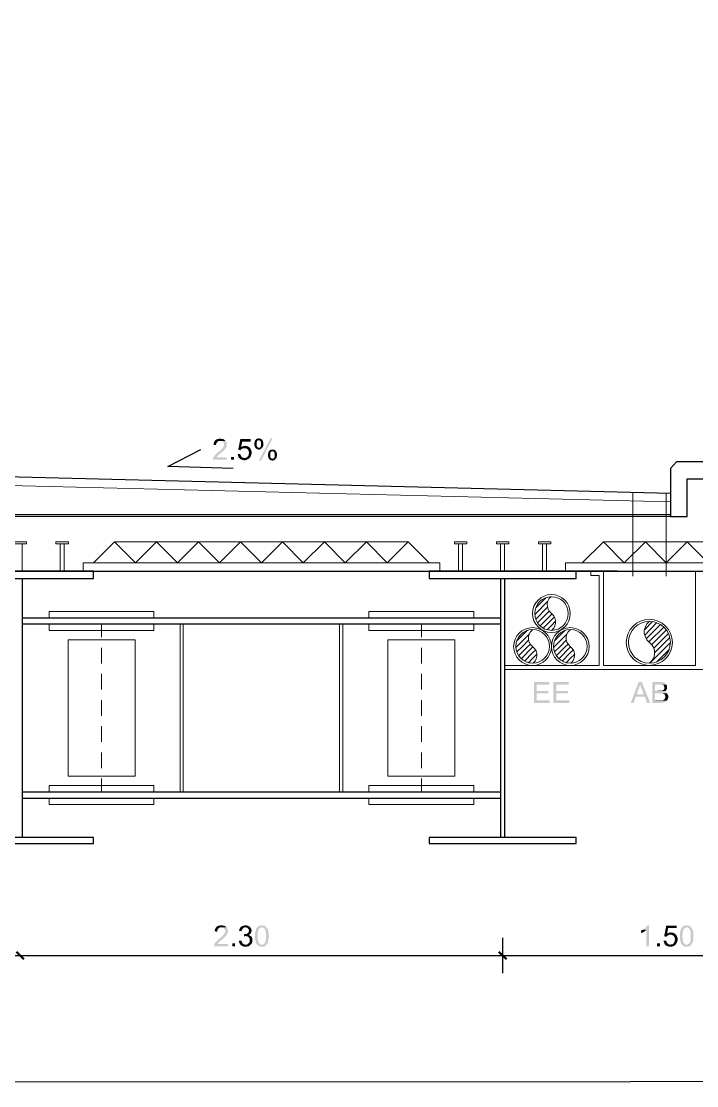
# Model space of a CAD drawing. Header units: millimetres. Extents: x 0.3 to 47.5, y 0.1 to 28.
# Drawn here: x 31.306 to 33.842, y 0.116 to 4.113 of the extents above; entities that cross this region are included whole.
import ezdxf

# ---------------------------------------------------------------- set-up
doc = ezdxf.new("R2010")
doc.units = ezdxf.units.MM
doc.layers.add('PDF _Geometria', color=7, linetype='Continuous')
doc.layers.add('PDF _Riempimenti solidi', color=7, linetype='Continuous')

msp = doc.modelspace()

# ---------------------------------------------------------------- hatches: boundary and pattern name
at = {"layer": 'PDF _Riempimenti solidi', "transparency": 33554559}
for points in [[(32.0725, 2.5374), (32.0533, 2.5374), (32.0567, 2.5374), (32.06, 2.5357), (32.0625, 2.5349), (32.0642, 2.5341), (32.0642, 2.5332), (32.065, 2.5316), (32.0667, 2.5299), (32.0675, 2.5282), (32.0675, 2.5207), (32.0667, 2.5182), (32.0658, 2.5166), (32.065, 2.5141), (32.0633, 2.5124), (32.0625, 2.5116), (32.0617, 2.5099), (32.06, 2.5091), (32.0592, 2.5074), (32.0575, 2.5057), (32.0542, 2.5024), (32.0525, 2.5007), (32.05, 2.4991), (32.0483, 2.4974), (32.0458, 2.4957), (32.0442, 2.4941), (32.0425, 2.4924), (32.0408, 2.4907), (32.0392, 2.4891), (32.0375, 2.4882), (32.0358, 2.4866), (32.0342, 2.4849), (32.0333, 2.4841), (32.0325, 2.4824), (32.0308, 2.4807), (32.03, 2.4791), (32.0283, 2.4774), (32.0275, 2.4749), (32.0267, 2.4732), (32.0258, 2.4707), (32.0258, 2.4666), (32.0775, 2.4666), (32.0775, 2.4757), (32.0392, 2.4757), (32.0408, 2.4774), (32.0417, 2.4791), (32.0433, 2.4807), (32.0442, 2.4816), (32.045, 2.4824), (32.0467, 2.4841), (32.0483, 2.4857), (32.05, 2.4874), (32.0525, 2.4891), (32.0542, 2.4907), (32.055, 2.4916), (32.0575, 2.4932), (32.0592, 2.4949), (32.0608, 2.4966), (32.0625, 2.4982), (32.0642, 2.4999), (32.0658, 2.5016), (32.0675, 2.5024), (32.0683, 2.5041), (32.0692, 2.5049), (32.07, 2.5057), (32.0717, 2.5074), (32.0725, 2.5091), (32.0742, 2.5107), (32.075, 2.5124), (32.0758, 2.5141), (32.0758, 2.5149), (32.0767, 2.5174), (32.0775, 2.5191), (32.0775, 2.5282), (32.0767, 2.5307), (32.075, 2.5341), (32.0742, 2.5357)], [(32.0533, 2.5457), (32.0483, 2.5457), (32.0467, 2.5449), (32.0442, 2.5449), (32.0425, 2.5441), (32.04, 2.5432), (32.0383, 2.5424), (32.0367, 2.5407), (32.035, 2.5399), (32.0342, 2.5382), (32.0325, 2.5374), (32.0308, 2.5341), (32.03, 2.5316), (32.0292, 2.5299), (32.0283, 2.5274), (32.0283, 2.5249), (32.0275, 2.5232), (32.0375, 2.5216), (32.0375, 2.5241), (32.0383, 2.5266), (32.0383, 2.5282), (32.0392, 2.5299), (32.0408, 2.5316), (32.0417, 2.5332), (32.0433, 2.5341), (32.045, 2.5357), (32.0483, 2.5374), (32.0725, 2.5374), (32.0708, 2.5391), (32.07, 2.5407), (32.0683, 2.5416), (32.0658, 2.5432), (32.0642, 2.5441), (32.0625, 2.5441), (32.06, 2.5449), (32.0583, 2.5449), (32.0558, 2.5457)], [(32.1675, 2.5441), (32.1283, 2.5441), (32.1208, 2.5041), (32.1292, 2.5024), (32.1308, 2.5041), (32.1317, 2.5057), (32.1333, 2.5066), (32.1358, 2.5082), (32.1392, 2.5099), (32.1442, 2.5099), (32.1642, 2.5116), (32.1625, 2.5132), (32.1317, 2.5141), (32.1358, 2.5349), (32.1675, 2.5349)], [(32.1467, 2.5191), (32.1458, 2.5191), (32.1433, 2.5182), (32.1417, 2.5182), (32.1392, 2.5174), (32.1375, 2.5174), (32.1358, 2.5157), (32.1333, 2.5149), (32.1317, 2.5141), (32.1625, 2.5132), (32.1608, 2.5141), (32.1592, 2.5157), (32.1567, 2.5166), (32.155, 2.5174), (32.1533, 2.5182), (32.1483, 2.5182)], [(32.1858, 2.5407), (32.1842, 2.5391), (32.1833, 2.5374), (32.1825, 2.5349), (32.1825, 2.5332), (32.1817, 2.5307), (32.1817, 2.5191), (32.1825, 2.5174), (32.1833, 2.5149), (32.1858, 2.5099), (32.1867, 2.5099), (32.1883, 2.5082), (32.1917, 2.5066), (32.1942, 2.5057), (32.1958, 2.5049), (32.2008, 2.5049), (32.2033, 2.5057), (32.205, 2.5066), (32.2067, 2.5074), (32.2083, 2.5091), (32.21, 2.5107), (32.2108, 2.5116), (32.1975, 2.5116), (32.1958, 2.5124), (32.1942, 2.5132), (32.1925, 2.5149), (32.1908, 2.5182), (32.19, 2.5199), (32.19, 2.5316), (32.1908, 2.5341), (32.1917, 2.5357), (32.1925, 2.5366), (32.1925, 2.5374), (32.1942, 2.5391), (32.1958, 2.5399), (32.1983, 2.5399)], [(32.1983, 2.5466), (32.1942, 2.5466), (32.1925, 2.5457), (32.19, 2.5449), (32.1883, 2.5441), (32.1867, 2.5424), (32.1858, 2.5407), (32.1983, 2.5399), (32.1992, 2.5399), (32.2008, 2.5391), (32.2025, 2.5382), (32.2042, 2.5366), (32.2067, 2.5316), (32.2067, 2.5224), (32.2058, 2.5199), (32.2058, 2.5174), (32.205, 2.5157), (32.2042, 2.5149), (32.2042, 2.5141), (32.2025, 2.5124), (32.2, 2.5116), (32.1983, 2.5116), (32.2108, 2.5116), (32.2125, 2.5132), (32.2133, 2.5149), (32.2142, 2.5166), (32.2142, 2.5182), (32.215, 2.5207), (32.215, 2.5299), (32.2142, 2.5324), (32.2142, 2.5341), (32.2133, 2.5366), (32.2117, 2.5399), (32.21, 2.5416), (32.21, 2.5424), (32.2083, 2.5432), (32.2058, 2.5449), (32.2042, 2.5457), (32.2025, 2.5457), (32.2, 2.5466)], [(32.1292, 2.4882), (32.1183, 2.4874), (32.1192, 2.4857), (32.1192, 2.4841), (32.12, 2.4816), (32.1208, 2.4799), (32.1217, 2.4774), (32.1233, 2.4741), (32.125, 2.4724), (32.1267, 2.4716), (32.1275, 2.4699), (32.1292, 2.4691), (32.1308, 2.4682), (32.1333, 2.4674), (32.135, 2.4666), (32.1375, 2.4657), (32.1392, 2.4657), (32.1417, 2.4649), (32.1467, 2.4649), (32.1492, 2.4657), (32.1508, 2.4657), (32.1533, 2.4666), (32.155, 2.4674), (32.1583, 2.4691), (32.16, 2.4699), (32.1617, 2.4716), (32.1633, 2.4732), (32.1417, 2.4732), (32.14, 2.4741), (32.1375, 2.4741), (32.1358, 2.4757), (32.1342, 2.4766), (32.1333, 2.4782), (32.1317, 2.4799), (32.1308, 2.4816), (32.13, 2.4832), (32.1292, 2.4857)], [(32.1642, 2.5116), (32.1442, 2.5099), (32.1492, 2.5099), (32.1525, 2.5082), (32.1542, 2.5066), (32.1558, 2.5057), (32.1567, 2.5041), (32.1583, 2.5032), (32.1592, 2.5007), (32.16, 2.4991), (32.16, 2.4974), (32.1608, 2.4949), (32.1608, 2.4899), (32.16, 2.4874), (32.16, 2.4857), (32.1592, 2.4832), (32.1583, 2.4816), (32.1575, 2.4799), (32.1558, 2.4782), (32.1542, 2.4766), (32.1525, 2.4749), (32.15, 2.4741), (32.1483, 2.4741), (32.1458, 2.4732), (32.1442, 2.4732), (32.1633, 2.4732), (32.165, 2.4749), (32.1658, 2.4766), (32.1675, 2.4782), (32.1683, 2.4807), (32.1692, 2.4824), (32.17, 2.4841), (32.17, 2.4866), (32.1708, 2.4891), (32.1708, 2.4991), (32.17, 2.5007), (32.1692, 2.5032), (32.1667, 2.5082), (32.165, 2.5099)], [(32.2367, 2.4991), (32.235, 2.4974), (32.2342, 2.4957), (32.2333, 2.4941), (32.2333, 2.4916), (32.2325, 2.4899), (32.2325, 2.4799), (32.2333, 2.4774), (32.2333, 2.4757), (32.2342, 2.4741), (32.235, 2.4716), (32.2358, 2.4707), (32.2375, 2.4691), (32.2375, 2.4682), (32.2392, 2.4666), (32.2425, 2.4649), (32.245, 2.4641), (32.2467, 2.4641), (32.2492, 2.4632), (32.25, 2.4632), (32.2517, 2.4641), (32.2542, 2.4641), (32.2558, 2.4649), (32.2575, 2.4657), (32.2592, 2.4674), (32.2608, 2.4691), (32.2617, 2.4699), (32.2483, 2.4699), (32.245, 2.4716), (32.2433, 2.4732), (32.2417, 2.4766), (32.2408, 2.4791), (32.2408, 2.4907), (32.2417, 2.4924), (32.2433, 2.4957), (32.245, 2.4974), (32.2475, 2.4982), (32.2492, 2.4982)], [(32.2492, 2.5049), (32.245, 2.5049), (32.2433, 2.5041), (32.2408, 2.5032), (32.2392, 2.5024), (32.2383, 2.5007), (32.2367, 2.4991), (32.2492, 2.4982), (32.2517, 2.4982), (32.2533, 2.4974), (32.255, 2.4957), (32.255, 2.4949), (32.2558, 2.4941), (32.2567, 2.4924), (32.2575, 2.4899), (32.2575, 2.4782), (32.2558, 2.4749), (32.255, 2.4732), (32.255, 2.4724), (32.2533, 2.4716), (32.2508, 2.4707), (32.2492, 2.4699), (32.2617, 2.4699), (32.2633, 2.4716), (32.265, 2.4749), (32.265, 2.4774), (32.2658, 2.4791), (32.2658, 2.4907), (32.265, 2.4932), (32.2625, 2.4982), (32.2608, 2.4999), (32.2608, 2.5007), (32.2592, 2.5024), (32.2575, 2.5032), (32.255, 2.5041), (32.2533, 2.5049), (32.2508, 2.5049)], [(33.2883, 1.6316), (33.2308, 1.6316), (33.2308, 1.5532), (33.29, 1.5532), (33.29, 1.5624), (33.2417, 1.5624), (33.2417, 1.5891), (33.285, 1.5891), (33.285, 1.5982), (33.2417, 1.5982), (33.2417, 1.6224), (33.2883, 1.6224)], [(33.3617, 1.6316), (33.3042, 1.6316), (33.3042, 1.5532), (33.3633, 1.5532), (33.3633, 1.5624), (33.315, 1.5624), (33.315, 1.5891), (33.3583, 1.5891), (33.3583, 1.5982), (33.315, 1.5982), (33.315, 1.6224), (33.3617, 1.6224)], [(33.6358, 1.6316), (33.6242, 1.6316), (33.5942, 1.5532), (33.605, 1.5532), (33.6133, 1.5774), (33.6467, 1.5774), (33.6167, 1.5857), (33.625, 1.6091), (33.6258, 1.6091), (33.6258, 1.6107), (33.6267, 1.6132), (33.6275, 1.6149), (33.6283, 1.6174), (33.6283, 1.6191), (33.6292, 1.6216), (33.63, 1.6241)], [(33.6358, 1.6316), (33.63, 1.6241), (33.63, 1.6224), (33.6308, 1.6207), (33.6308, 1.6182), (33.6317, 1.6166), (33.6325, 1.6141), (33.6333, 1.6124), (33.6342, 1.6099), (33.635, 1.6074), (33.6433, 1.5857), (33.6167, 1.5857), (33.6467, 1.5774), (33.6558, 1.5532), (33.6675, 1.5532)], [(33.705, 1.6316), (33.6758, 1.6316), (33.6758, 1.5532), (33.7125, 1.5532), (33.7142, 1.5541), (33.7167, 1.5541), (33.7183, 1.5549), (33.7192, 1.5549), (33.7217, 1.5557), (33.7233, 1.5566), (33.725, 1.5574), (33.7267, 1.5582), (33.7275, 1.5591), (33.7292, 1.5599), (33.73, 1.5616), (33.6858, 1.5624), (33.6858, 1.5899), (33.73, 1.5899), (33.7283, 1.5916), (33.7267, 1.5924), (33.7242, 1.5932), (33.7225, 1.5941), (33.72, 1.5949), (33.7225, 1.5966), (33.7242, 1.5974), (33.6858, 1.5991), (33.6858, 1.6224), (33.7275, 1.6224), (33.7267, 1.6241), (33.725, 1.6257), (33.7233, 1.6274), (33.7217, 1.6282), (33.72, 1.6299), (33.7183, 1.6299), (33.7167, 1.6307), (33.7142, 1.6307), (33.7125, 1.6316), (33.7075, 1.6316)], [(33.7275, 1.6224), (33.7017, 1.6224), (33.7108, 1.6224), (33.7125, 1.6216), (33.7142, 1.6216), (33.7158, 1.6207), (33.7175, 1.6191), (33.7192, 1.6174), (33.7192, 1.6166), (33.72, 1.6149), (33.7208, 1.6132), (33.7208, 1.6074), (33.7192, 1.6041), (33.7183, 1.6032), (33.7167, 1.6016), (33.715, 1.6007), (33.7133, 1.5999), (33.7125, 1.5999), (33.7108, 1.5991), (33.6858, 1.5991), (33.7242, 1.5974), (33.7258, 1.5991), (33.7275, 1.6007), (33.7283, 1.6024), (33.7292, 1.6032), (33.73, 1.6057), (33.7308, 1.6074), (33.7308, 1.6166), (33.7292, 1.6199), (33.7283, 1.6224)], [(33.73, 1.5899), (33.7042, 1.5899), (33.7075, 1.5899), (33.71, 1.5891), (33.7142, 1.5891), (33.7158, 1.5882), (33.7167, 1.5874), (33.7192, 1.5866), (33.7208, 1.5857), (33.7217, 1.5841), (33.7233, 1.5807), (33.7242, 1.5782), (33.7242, 1.5732), (33.7233, 1.5716), (33.7225, 1.5691), (33.7217, 1.5682), (33.72, 1.5666), (33.7183, 1.5649), (33.715, 1.5632), (33.7125, 1.5632), (33.7108, 1.5624), (33.6858, 1.5624), (33.73, 1.5616), (33.7317, 1.5641), (33.7325, 1.5657), (33.7333, 1.5674), (33.7342, 1.5699), (33.735, 1.5716), (33.735, 1.5799), (33.7342, 1.5824), (33.7333, 1.5841), (33.7325, 1.5866), (33.7308, 1.5882)], [(32.0767, 0.7099), (32.0575, 0.7099), (32.0608, 0.7099), (32.0625, 0.7091), (32.0642, 0.7082), (32.0667, 0.7074), (32.0683, 0.7066), (32.0683, 0.7057), (32.0692, 0.7041), (32.0708, 0.7024), (32.0717, 0.7007), (32.0717, 0.6932), (32.0708, 0.6907), (32.07, 0.6891), (32.0692, 0.6866), (32.0675, 0.6849), (32.0667, 0.6841), (32.0658, 0.6824), (32.0642, 0.6816), (32.0633, 0.6799), (32.0617, 0.6782), (32.06, 0.6766), (32.0583, 0.6749), (32.0567, 0.6732), (32.0542, 0.6716), (32.0525, 0.6699), (32.05, 0.6682), (32.0483, 0.6666), (32.0467, 0.6649), (32.045, 0.6632), (32.0433, 0.6616), (32.0417, 0.6607), (32.04, 0.6591), (32.0383, 0.6574), (32.0375, 0.6566), (32.0367, 0.6549), (32.035, 0.6532), (32.0342, 0.6516), (32.0325, 0.6499), (32.0317, 0.6474), (32.0308, 0.6457), (32.03, 0.6432), (32.03, 0.6391), (32.0817, 0.6391), (32.0817, 0.6482), (32.0433, 0.6482), (32.045, 0.6499), (32.0458, 0.6516), (32.0475, 0.6532), (32.0483, 0.6541), (32.0492, 0.6549), (32.0508, 0.6566), (32.0525, 0.6582), (32.0542, 0.6599), (32.0567, 0.6616), (32.0583, 0.6632), (32.0592, 0.6641), (32.0617, 0.6657), (32.065, 0.6691), (32.0683, 0.6724), (32.07, 0.6741), (32.0717, 0.6749), (32.0725, 0.6766), (32.0733, 0.6774), (32.0742, 0.6782), (32.0758, 0.6799), (32.0767, 0.6816), (32.0783, 0.6832), (32.0792, 0.6849), (32.08, 0.6866), (32.08, 0.6874), (32.0808, 0.6899), (32.0817, 0.6916), (32.0817, 0.7007), (32.0808, 0.7032), (32.0792, 0.7066), (32.0783, 0.7082)], [(32.0575, 0.7182), (32.0525, 0.7182), (32.0508, 0.7174), (32.0483, 0.7174), (32.0467, 0.7166), (32.0442, 0.7157), (32.0425, 0.7149), (32.0408, 0.7132), (32.0392, 0.7124), (32.0383, 0.7107), (32.0367, 0.7099), (32.035, 0.7066), (32.0342, 0.7041), (32.0333, 0.7024), (32.0325, 0.6999), (32.0325, 0.6974), (32.0317, 0.6957), (32.0417, 0.6941), (32.0417, 0.6966), (32.0425, 0.6991), (32.0425, 0.7007), (32.0433, 0.7024), (32.045, 0.7041), (32.0458, 0.7057), (32.0475, 0.7066), (32.0492, 0.7082), (32.0508, 0.7091), (32.0525, 0.7099), (32.0767, 0.7099), (32.075, 0.7116), (32.0742, 0.7132), (32.0725, 0.7141), (32.07, 0.7157), (32.0683, 0.7166), (32.0667, 0.7166), (32.0642, 0.7174), (32.0625, 0.7174), (32.06, 0.7182)], [(32.13, 0.7116), (32.1292, 0.7099), (32.1275, 0.7082), (32.1267, 0.7066), (32.1258, 0.7041), (32.125, 0.7024), (32.1242, 0.6999), (32.1242, 0.6974), (32.1333, 0.6957), (32.1342, 0.6974), (32.1342, 0.6999), (32.135, 0.7016), (32.1358, 0.7032), (32.1375, 0.7049), (32.1383, 0.7066), (32.14, 0.7074), (32.1417, 0.7091), (32.1433, 0.7099), (32.1475, 0.7099)], [(32.1475, 0.7182), (32.1458, 0.7182), (32.1433, 0.7174), (32.1417, 0.7174), (32.1392, 0.7166), (32.1358, 0.7149), (32.1333, 0.7141), (32.1317, 0.7124), (32.13, 0.7116), (32.1475, 0.7099), (32.1517, 0.7099), (32.1533, 0.7091), (32.1558, 0.7082), (32.1575, 0.7066), (32.1583, 0.7057), (32.16, 0.7024), (32.1608, 0.6999), (32.1608, 0.6966), (32.16, 0.6941), (32.16, 0.6924), (32.1583, 0.6907), (32.1575, 0.6891), (32.1558, 0.6882), (32.155, 0.6874), (32.1533, 0.6866), (32.1508, 0.6857), (32.1492, 0.6849), (32.145, 0.6849), (32.1633, 0.6841), (32.165, 0.6849), (32.1667, 0.6866), (32.1683, 0.6882), (32.1683, 0.6891), (32.1692, 0.6916), (32.17, 0.6932), (32.1708, 0.6957), (32.1708, 0.6999), (32.17, 0.7016), (32.17, 0.7041), (32.1692, 0.7057), (32.1675, 0.7074), (32.1675, 0.7082), (32.1667, 0.7099), (32.165, 0.7116), (32.1633, 0.7132), (32.1617, 0.7141), (32.1592, 0.7157), (32.1583, 0.7157), (32.1567, 0.7166), (32.1542, 0.7174), (32.1525, 0.7174), (32.15, 0.7182)], [(32.1433, 0.6849), (32.1417, 0.6766), (32.145, 0.6766), (32.1467, 0.6774), (32.1492, 0.6774), (32.1675, 0.6782), (32.1642, 0.6799), (32.1617, 0.6807), (32.16, 0.6816), (32.1617, 0.6824), (32.1633, 0.6841), (32.145, 0.6849)], [(32.1917, 0.7099), (32.1908, 0.7082), (32.1892, 0.7066), (32.1883, 0.7049), (32.1875, 0.7024), (32.1867, 0.7007), (32.1867, 0.6999), (32.1858, 0.6982), (32.1858, 0.6957), (32.185, 0.6941), (32.185, 0.6924), (32.1842, 0.6899), (32.1842, 0.6807), (32.1833, 0.6782), (32.1842, 0.6766), (32.1842, 0.6657), (32.185, 0.6641), (32.185, 0.6616), (32.1858, 0.6591), (32.1858, 0.6574), (32.1867, 0.6549), (32.19, 0.6482), (32.1908, 0.6474), (32.1917, 0.6457), (32.1925, 0.6449), (32.2092, 0.6457), (32.2067, 0.6457), (32.205, 0.6466), (32.2033, 0.6474), (32.2017, 0.6482), (32.2, 0.6499), (32.1983, 0.6524), (32.1975, 0.6532), (32.1967, 0.6549), (32.1958, 0.6566), (32.1958, 0.6582), (32.195, 0.6599), (32.195, 0.6616), (32.1942, 0.6641), (32.1942, 0.6716), (32.1933, 0.6749), (32.1933, 0.6799), (32.1942, 0.6824), (32.1942, 0.6907), (32.195, 0.6924), (32.195, 0.6949), (32.1958, 0.6966), (32.1958, 0.6982), (32.1967, 0.6999), (32.1975, 0.7016), (32.1983, 0.7032), (32.1983, 0.7041), (32.2, 0.7057), (32.2017, 0.7074), (32.205, 0.7091), (32.2075, 0.7099), (32.2092, 0.7099)], [(32.2092, 0.7182), (32.2067, 0.7182), (32.205, 0.7174), (32.2025, 0.7174), (32.2008, 0.7166), (32.1983, 0.7157), (32.1967, 0.7149), (32.1933, 0.7116), (32.1917, 0.7099), (32.2125, 0.7099), (32.2142, 0.7091), (32.2158, 0.7082), (32.2175, 0.7074), (32.2192, 0.7057), (32.2208, 0.7032), (32.2217, 0.7024), (32.2225, 0.7007), (32.2225, 0.6991), (32.2233, 0.6974), (32.2233, 0.6957), (32.2242, 0.6941), (32.2242, 0.6916), (32.225, 0.6891), (32.225, 0.6657), (32.2242, 0.6641), (32.2242, 0.6616), (32.2233, 0.6599), (32.2233, 0.6574), (32.2225, 0.6557), (32.2217, 0.6549), (32.2217, 0.6532), (32.2208, 0.6524), (32.22, 0.6516), (32.2183, 0.6499), (32.2167, 0.6482), (32.215, 0.6474), (32.2133, 0.6466), (32.2117, 0.6457), (32.2092, 0.6457), (32.1925, 0.6449), (32.1942, 0.6432), (32.195, 0.6424), (32.1967, 0.6407), (32.1992, 0.6399), (32.2025, 0.6382), (32.205, 0.6382), (32.2067, 0.6374), (32.2117, 0.6374), (32.2142, 0.6382), (32.2167, 0.6382), (32.2183, 0.6391), (32.22, 0.6399), (32.2225, 0.6407), (32.2233, 0.6424), (32.2242, 0.6424), (32.2258, 0.6441), (32.2267, 0.6457), (32.2283, 0.6474), (32.2292, 0.6491), (32.2308, 0.6507), (32.2317, 0.6532), (32.2325, 0.6557), (32.2325, 0.6574), (32.2333, 0.6599), (32.2342, 0.6616), (32.2342, 0.6657), (32.235, 0.6682), (32.235, 0.6891), (32.2342, 0.6907), (32.2342, 0.6932), (32.2333, 0.6949), (32.2333, 0.6966), (32.2325, 0.6982), (32.2325, 0.7007), (32.2317, 0.7024), (32.2308, 0.7049), (32.2292, 0.7066), (32.2283, 0.7082), (32.2275, 0.7099), (32.2258, 0.7116), (32.2242, 0.7132), (32.2225, 0.7141), (32.2208, 0.7157), (32.22, 0.7157), (32.2183, 0.7166), (32.2158, 0.7174), (32.2142, 0.7174), (32.2117, 0.7182)], [(33.64, 0.7016), (33.6375, 0.7007), (33.6358, 0.6991), (33.6333, 0.6982), (33.6333, 0.6891), (33.6342, 0.6891), (33.6375, 0.6907), (33.64, 0.6916), (33.6417, 0.6924), (33.6442, 0.6941), (33.6467, 0.6957), (33.6483, 0.6966), (33.65, 0.6982), (33.6517, 0.6991), (33.6533, 0.7007)], [(33.6625, 0.7182), (33.6567, 0.7182), (33.6567, 0.7174), (33.655, 0.7157), (33.6542, 0.7141), (33.6525, 0.7124), (33.6517, 0.7107), (33.65, 0.7091), (33.6475, 0.7074), (33.6467, 0.7066), (33.645, 0.7049), (33.6433, 0.7041), (33.6417, 0.7024), (33.64, 0.7016), (33.6533, 0.7007), (33.6533, 0.6391), (33.6625, 0.6391)], [(33.7667, 0.7166), (33.7275, 0.7166), (33.72, 0.6766), (33.7283, 0.6749), (33.73, 0.6766), (33.7308, 0.6782), (33.7325, 0.6791), (33.735, 0.6807), (33.7367, 0.6816), (33.7383, 0.6824), (33.7433, 0.6824), (33.7633, 0.6841), (33.7617, 0.6857), (33.7308, 0.6866), (33.735, 0.7074), (33.7667, 0.7074)], [(33.7458, 0.6916), (33.745, 0.6916), (33.7425, 0.6907), (33.7408, 0.6907), (33.7383, 0.6899), (33.7367, 0.6899), (33.735, 0.6882), (33.7325, 0.6874), (33.7308, 0.6866), (33.7617, 0.6857), (33.76, 0.6866), (33.7583, 0.6882), (33.7558, 0.6891), (33.7542, 0.6899), (33.7525, 0.6907), (33.7475, 0.6907)], [(33.7633, 0.6841), (33.7433, 0.6824), (33.7483, 0.6824), (33.75, 0.6816), (33.7517, 0.6807), (33.7533, 0.6791), (33.755, 0.6782), (33.7558, 0.6766), (33.7575, 0.6757), (33.7583, 0.6732), (33.7592, 0.6716), (33.7592, 0.6699), (33.76, 0.6674), (33.76, 0.6624), (33.7592, 0.6599), (33.7592, 0.6582), (33.7583, 0.6557), (33.7567, 0.6524), (33.755, 0.6507), (33.7533, 0.6491), (33.7517, 0.6474), (33.7492, 0.6466), (33.7475, 0.6466), (33.745, 0.6457), (33.7433, 0.6457), (33.7625, 0.6457), (33.7642, 0.6474), (33.765, 0.6491), (33.7667, 0.6507), (33.7675, 0.6532), (33.7692, 0.6566), (33.7692, 0.6591), (33.77, 0.6616), (33.77, 0.6716), (33.7692, 0.6732), (33.7683, 0.6757), (33.7675, 0.6774), (33.7667, 0.6791), (33.7658, 0.6807), (33.7642, 0.6824)], [(33.7867, 0.7099), (33.7858, 0.7082), (33.7842, 0.7066), (33.7833, 0.7049), (33.7825, 0.7024), (33.7817, 0.7007), (33.7817, 0.6999), (33.7808, 0.6982), (33.7808, 0.6957), (33.78, 0.6941), (33.78, 0.6924), (33.7792, 0.6899), (33.7792, 0.6807), (33.7783, 0.6782), (33.7792, 0.6766), (33.7792, 0.6657), (33.78, 0.6641), (33.78, 0.6616), (33.7808, 0.6591), (33.7808, 0.6574), (33.7817, 0.6549), (33.7833, 0.6516), (33.7842, 0.6499), (33.785, 0.6482), (33.7858, 0.6474), (33.7867, 0.6457), (33.7875, 0.6449), (33.8042, 0.6457), (33.8017, 0.6457), (33.7967, 0.6482), (33.795, 0.6499), (33.7933, 0.6524), (33.7925, 0.6532), (33.7908, 0.6566), (33.7908, 0.6582), (33.79, 0.6599), (33.79, 0.6616), (33.7892, 0.6641), (33.7892, 0.6716), (33.7883, 0.6749), (33.7883, 0.6799), (33.7892, 0.6824), (33.7892, 0.6907), (33.79, 0.6924), (33.79, 0.6949), (33.7908, 0.6966), (33.7908, 0.6982), (33.7917, 0.6999), (33.7933, 0.7032), (33.7933, 0.7041), (33.795, 0.7057), (33.7967, 0.7074), (33.7983, 0.7082), (33.8, 0.7091), (33.8025, 0.7099), (33.8042, 0.7099)], [(33.8042, 0.7182), (33.8017, 0.7182), (33.8, 0.7174), (33.7975, 0.7174), (33.7958, 0.7166), (33.7933, 0.7157), (33.7917, 0.7149), (33.79, 0.7132), (33.7883, 0.7116), (33.7867, 0.7099), (33.8075, 0.7099), (33.8092, 0.7091), (33.8108, 0.7082), (33.8125, 0.7074), (33.8142, 0.7057), (33.8158, 0.7032), (33.8167, 0.7024), (33.8175, 0.7007), (33.8175, 0.6991), (33.8183, 0.6974), (33.8183, 0.6957), (33.8192, 0.6941), (33.8192, 0.6916), (33.82, 0.6891), (33.82, 0.6657), (33.8192, 0.6641), (33.8192, 0.6616), (33.8183, 0.6599), (33.8183, 0.6574), (33.8175, 0.6557), (33.8167, 0.6549), (33.8167, 0.6532), (33.8158, 0.6524), (33.815, 0.6516), (33.8117, 0.6482), (33.8067, 0.6457), (33.8042, 0.6457), (33.7875, 0.6449), (33.7892, 0.6432), (33.79, 0.6424), (33.7917, 0.6407), (33.7942, 0.6399), (33.7958, 0.6391), (33.7975, 0.6382), (33.8, 0.6382), (33.8017, 0.6374), (33.8067, 0.6374), (33.8092, 0.6382), (33.8117, 0.6382), (33.8133, 0.6391), (33.815, 0.6399), (33.8175, 0.6407), (33.8183, 0.6424), (33.8192, 0.6424), (33.8208, 0.6441), (33.8217, 0.6457), (33.8233, 0.6474), (33.8242, 0.6491), (33.8258, 0.6507), (33.8267, 0.6532), (33.8275, 0.6557), (33.8275, 0.6574), (33.8283, 0.6599), (33.8292, 0.6616), (33.8292, 0.6657), (33.83, 0.6682), (33.83, 0.6891), (33.8292, 0.6907), (33.8292, 0.6932), (33.8283, 0.6949), (33.8283, 0.6966), (33.8275, 0.6982), (33.8275, 0.7007), (33.8267, 0.7024), (33.8258, 0.7049), (33.8242, 0.7066), (33.8225, 0.7099), (33.8208, 0.7116), (33.8192, 0.7132), (33.8175, 0.7141), (33.8158, 0.7157), (33.815, 0.7157), (33.8133, 0.7166), (33.8108, 0.7174), (33.8092, 0.7174), (33.8067, 0.7182)], [(32.1325, 0.6607), (32.1233, 0.6599), (32.1233, 0.6566), (32.1242, 0.6541), (32.1258, 0.6507), (32.1267, 0.6482), (32.1275, 0.6466), (32.1292, 0.6449), (32.1483, 0.6457), (32.1458, 0.6457), (32.1442, 0.6466), (32.1417, 0.6466), (32.14, 0.6482), (32.1383, 0.6491), (32.1367, 0.6507), (32.135, 0.6541), (32.1342, 0.6566), (32.1333, 0.6582)], [(32.1675, 0.6782), (32.1492, 0.6774), (32.1508, 0.6774), (32.1525, 0.6766), (32.155, 0.6766), (32.1567, 0.6757), (32.1583, 0.6741), (32.16, 0.6732), (32.1608, 0.6724), (32.1625, 0.6699), (32.1633, 0.6682), (32.1633, 0.6666), (32.1642, 0.6641), (32.1642, 0.6599), (32.1633, 0.6574), (32.1633, 0.6557), (32.1625, 0.6541), (32.1608, 0.6516), (32.16, 0.6507), (32.1583, 0.6491), (32.1558, 0.6474), (32.1542, 0.6466), (32.1525, 0.6457), (32.1483, 0.6457), (32.1292, 0.6449), (32.1308, 0.6441), (32.1317, 0.6432), (32.1333, 0.6416), (32.135, 0.6407), (32.1375, 0.6399), (32.1392, 0.6391), (32.1408, 0.6382), (32.1433, 0.6382), (32.1458, 0.6374), (32.15, 0.6374), (32.1517, 0.6382), (32.1542, 0.6382), (32.1558, 0.6391), (32.1583, 0.6391), (32.16, 0.6399), (32.1617, 0.6407), (32.1633, 0.6424), (32.165, 0.6432), (32.1667, 0.6449), (32.1675, 0.6449), (32.1683, 0.6466), (32.17, 0.6482), (32.1717, 0.6499), (32.1725, 0.6516), (32.1733, 0.6541), (32.1733, 0.6557), (32.1742, 0.6582), (32.1742, 0.6674), (32.1733, 0.6699), (32.1725, 0.6716), (32.1717, 0.6732), (32.1708, 0.6749), (32.1692, 0.6766)], [(33.7283, 0.6607), (33.7175, 0.6599), (33.7183, 0.6582), (33.7183, 0.6566), (33.7192, 0.6541), (33.72, 0.6524), (33.7208, 0.6499), (33.7217, 0.6482), (33.7225, 0.6466), (33.7242, 0.6449), (33.7258, 0.6441), (33.7267, 0.6424), (33.7283, 0.6416), (33.73, 0.6407), (33.7325, 0.6399), (33.7342, 0.6391), (33.7367, 0.6382), (33.7383, 0.6382), (33.7408, 0.6374), (33.7458, 0.6374), (33.7483, 0.6382), (33.75, 0.6382), (33.7525, 0.6391), (33.7542, 0.6399), (33.7558, 0.6407), (33.7575, 0.6416), (33.7592, 0.6424), (33.7608, 0.6441), (33.7625, 0.6457), (33.7408, 0.6457), (33.7392, 0.6466), (33.7367, 0.6466), (33.735, 0.6482), (33.7333, 0.6491), (33.7325, 0.6507), (33.7308, 0.6524), (33.7292, 0.6557), (33.7283, 0.6582)]]:
    msp.add_hatch(color=256, dxfattribs=at).paths.add_polyline_path(points)

# ---------------------------------------------------------------- linework, layer by layer
at = {"layer": 'PDF _Geometria', "lineweight": 25}
for points in [[(0.2517, 27.9682), (47.4858, 27.9682), (47.485, 0.1366), (0.2517, 0.1157)], [(33.7433, 2.2532), (27.05, 2.2532), (27.05, 2.4341), (27.0258, 2.4582), (26.4983, 2.4582), (26.4983, 1.5757), (26.53, 1.5757), (26.53, 2.0482), (34.2633, 2.0482), (34.2633, 1.5757), (34.2942, 1.5757), (34.2942, 2.4582), (33.7667, 2.4582), (33.7433, 2.4341)], [(31.5775, 2.0207), (31.5775, 2.0482), (31.0267, 2.0482), (31.0267, 2.0207)], [(33.3892, 2.0207), (33.3892, 2.0482), (32.8375, 2.0482), (32.8375, 2.0207)], [(31.5775, 1.0482), (31.0267, 1.0482), (31.0267, 1.0249), (31.5775, 1.0249)], [(33.3892, 1.0482), (32.8375, 1.0482), (32.8375, 1.0249), (33.3892, 1.0249)]]:
    msp.add_lwpolyline(points, close=True, dxfattribs=at)
for points in [[(32.1017, 2.4341), (31.8558, 2.4407), (31.98, 2.5049)], [(33.7433, 2.3399), (30.3967, 2.4232), (27.05, 2.3399)], [(33.7433, 2.2532), (33.8067, 2.2532), (33.8067, 2.3949), (34.2633, 2.3949)], [(33.5442, 2.0482), (33.28, 2.0482)], [(31.31, 2.0207), (31.31, 1.0482)], [(33.1058, 2.0207), (33.1058, 1.0482)], [(33.1208, 2.0207), (33.1208, 1.0482)], [(31.31, 1.8732), (33.1058, 1.8732)], [(31.31, 1.8499), (33.1058, 1.8499)], [(31.31, 1.2199), (33.1058, 1.2199)], [(31.31, 1.1957), (33.1058, 1.1957)], [(33.1133, 0.6707), (33.1133, 0.5382)], [(26.4992, 0.6049), (34.2942, 0.6049)]]:
    msp.add_lwpolyline(points, dxfattribs=at)
at = {"layer": 'PDF _Geometria', "lineweight": 9}
for points in [[(33.7433, 2.3082), (30.3967, 2.3916), (27.05, 2.3082)], [(33.6017, 2.3432), (33.6017, 2.0291)], [(33.7275, 2.3399), (33.7275, 2.0291)], [(27.05, 2.2607), (33.7433, 2.2607)], [(31.31, 2.0482), (31.31, 2.1507)], [(31.4525, 2.0482), (31.4525, 2.1507)], [(31.4675, 2.0482), (31.4675, 2.1507)], [(31.5775, 2.0799), (31.6567, 2.1582), (31.735, 2.0799), (31.8142, 2.1582), (31.8925, 2.0799), (31.9717, 2.1582), (32.05, 2.0799), (32.1292, 2.1582), (32.2075, 2.0799), (32.2867, 2.1582), (32.365, 2.0799), (32.4442, 2.1582), (32.5225, 2.0799), (32.6017, 2.1582), (32.68, 2.0799), (32.7592, 2.1582), (32.8375, 2.0799)], [(31.6567, 2.1582), (32.7592, 2.1582)], [(32.9483, 2.0482), (32.9483, 2.1507)], [(32.9633, 2.0482), (32.9633, 2.1507)], [(33.1058, 2.0482), (33.1058, 2.1507)], [(33.1208, 2.0482), (33.1208, 2.1507)], [(33.2633, 2.0482), (33.2633, 2.1507)], [(33.2783, 2.0482), (33.2783, 2.1507)], [(33.4125, 2.0799), (33.4917, 2.1582), (33.57, 2.0799), (33.6492, 2.1582), (33.7275, 2.0799), (33.8067, 2.1582), (33.885, 2.0799), (33.9642, 2.1582), (34.0425, 2.0799), (34.1217, 2.1582), (34.2, 2.0799)], [(33.4917, 2.1582), (34.1217, 2.1582)], [(31.5383, 2.0482), (31.5383, 2.0799), (32.8775, 2.0799), (32.8775, 2.0482)], [(33.35, 2.0482), (33.35, 2.0799), (34.2633, 2.0799)], [(33.1208, 1.6941), (33.4758, 1.6941), (33.4758, 2.0324), (33.4442, 2.0324), (33.4442, 2.0482)], [(33.8375, 2.0482), (33.8375, 1.6941), (33.4917, 1.6941), (33.4917, 2.0482)], [(33.2342, 1.8857), (33.2375, 1.8891), (33.2833, 1.9349)], [(33.2375, 1.9107), (33.2758, 1.9482)], [(33.2958, 1.9524), (33.2883, 1.9449), (33.2833, 1.9357), (33.2808, 1.9257), (33.2817, 1.9149), (33.2842, 1.9049), (33.2892, 1.8966), (33.2967, 1.8891), (33.3042, 1.8816), (33.31, 1.8732), (33.3125, 1.8632), (33.3125, 1.8532), (33.31, 1.8424), (33.3058, 1.8341), (33.2983, 1.8266)], [(31.4108, 1.8732), (31.4108, 1.8966), (31.8042, 1.8966), (31.8042, 1.8732)], [(32.6117, 1.8732), (32.6117, 1.8966), (33.005, 1.8966), (33.005, 1.8732)], [(33.2375, 1.8682), (33.2817, 1.9124)], [(33.2442, 1.8541), (33.2883, 1.8982)], [(33.2542, 1.8432), (33.2967, 1.8857), (33.2983, 1.8874)], [(31.4108, 1.8499), (31.4108, 1.8257), (31.8042, 1.8257), (31.8042, 1.8499)], [(31.6075, 1.7999), (31.6075, 1.8499)], [(31.9025, 1.8499), (31.9025, 1.2199)], [(31.9142, 1.8499), (31.9142, 1.2199)], [(32.5008, 1.8499), (32.5008, 1.2199)], [(32.5133, 1.8499), (32.5133, 1.2199)], [(32.6117, 1.8499), (32.6117, 1.8257), (33.005, 1.8257), (33.005, 1.8499)], [(32.8083, 1.7999), (32.8083, 1.8499)], [(33.2658, 1.8341), (33.2967, 1.8649), (33.3083, 1.8766)], [(33.2808, 1.8282), (33.2967, 1.8441), (33.3125, 1.8599)], [(33.665, 1.8599), (33.655, 1.8507), (33.6492, 1.8391), (33.645, 1.8266), (33.645, 1.8141), (33.6492, 1.8016), (33.655, 1.7899), (33.665, 1.7807), (33.6742, 1.7716), (33.6808, 1.7607), (33.6842, 1.7482), (33.6842, 1.7349), (33.6808, 1.7224), (33.6742, 1.7116), (33.665, 1.7024)], [(33.6458, 1.8282), (33.6758, 1.8591)], [(33.6467, 1.8082), (33.6925, 1.8549)], [(33.6525, 1.7941), (33.7067, 1.8474)], [(33.1633, 1.7616), (33.1667, 1.7649), (33.2125, 1.8116)], [(33.1667, 1.7866), (33.205, 1.8249)], [(33.225, 1.8282), (33.2175, 1.8207), (33.2125, 1.8116), (33.21, 1.8016), (33.2108, 1.7916), (33.2133, 1.7816), (33.2183, 1.7724), (33.2258, 1.7649), (33.2333, 1.7582), (33.2392, 1.7491), (33.2417, 1.7391), (33.2417, 1.7291), (33.2392, 1.7191), (33.235, 1.7099), (33.2275, 1.7024)], [(33.305, 1.7616), (33.3083, 1.7649), (33.3542, 1.8116)], [(33.3083, 1.7866), (33.3467, 1.8249)], [(33.3667, 1.8282), (33.3592, 1.8207), (33.3542, 1.8116), (33.3517, 1.8016), (33.3525, 1.7916), (33.355, 1.7816), (33.3608, 1.7724), (33.3675, 1.7649), (33.375, 1.7582), (33.3808, 1.7491), (33.3833, 1.7391), (33.3833, 1.7291), (33.3808, 1.7191), (33.3767, 1.7099), (33.3692, 1.7024)], [(33.6625, 1.7824), (33.7183, 1.8382)], [(33.6733, 1.7724), (33.7283, 1.8274)], [(33.6808, 1.7591), (33.7358, 1.8141)], [(33.6842, 1.7416), (33.7417, 1.7991)], [(31.6075, 1.7016), (31.6075, 1.7607)], [(32.8083, 1.7016), (32.8083, 1.7607)], [(33.1667, 1.7449), (33.1875, 1.7649), (33.2108, 1.7891)], [(33.1733, 1.7307), (33.2083, 1.7649), (33.2175, 1.7741)], [(33.1833, 1.7191), (33.2258, 1.7624), (33.2275, 1.7641)], [(33.3083, 1.7449), (33.3292, 1.7649), (33.3525, 1.7891)], [(33.315, 1.7307), (33.35, 1.7649), (33.3592, 1.7741)], [(33.325, 1.7191), (33.3675, 1.7624), (33.3692, 1.7641)], [(33.6658, 1.7024), (33.7433, 1.7799)], [(33.195, 1.7107), (33.2258, 1.7416), (33.2375, 1.7524)], [(33.21, 1.7041), (33.2258, 1.7207), (33.2417, 1.7366)], [(33.3367, 1.7107), (33.3675, 1.7416), (33.3792, 1.7524)], [(33.3517, 1.7041), (33.3675, 1.7207), (33.3842, 1.7366)], [(33.6908, 1.7066), (33.7383, 1.7541)], [(31.6075, 1.6032), (31.6075, 1.6624)], [(32.8083, 1.6032), (32.8083, 1.6624)], [(34.2633, 1.6782), (33.1208, 1.6782)], [(33.8533, 1.6782), (33.4758, 1.6782)], [(31.6075, 1.5049), (31.6075, 1.5641)], [(32.8083, 1.5049), (32.8083, 1.5641)], [(31.6075, 1.4066), (31.6075, 1.4657)], [(32.8083, 1.4066), (32.8083, 1.4657)], [(31.6075, 1.3082), (31.6075, 1.3674)], [(32.8083, 1.3082), (32.8083, 1.3674)], [(31.4108, 1.2199), (31.4108, 1.2432), (31.8042, 1.2432), (31.8042, 1.2199)], [(31.6075, 1.2199), (31.6075, 1.2691)], [(32.6117, 1.2199), (32.6117, 1.2432), (33.005, 1.2432), (33.005, 1.2199)], [(32.8083, 1.2199), (32.8083, 1.2691)], [(31.4108, 1.1957), (31.4108, 1.1724), (31.8042, 1.1724), (31.8042, 1.1957)], [(32.6117, 1.1957), (32.6117, 1.1724), (33.005, 1.1724), (33.005, 1.1957)]]:
    msp.add_lwpolyline(points, dxfattribs=at)
for points in [[(31.3258, 2.1507), (31.3258, 2.1582), (31.2783, 2.1582), (31.2783, 2.1507)], [(31.4833, 2.1507), (31.4833, 2.1582), (31.4358, 2.1582), (31.4358, 2.1507)], [(32.9792, 2.1507), (32.9792, 2.1582), (32.9325, 2.1582), (32.9325, 2.1507)], [(33.1367, 2.1507), (33.1367, 2.1582), (33.09, 2.1582), (33.09, 2.1507)], [(33.2942, 2.1507), (33.2942, 2.1582), (33.2475, 2.1582), (33.2475, 2.1507)], [(31.7333, 1.7907), (31.7333, 1.2782), (31.4817, 1.2782), (31.4817, 1.7907)], [(32.9342, 1.7907), (32.9342, 1.2782), (32.6825, 1.2782), (32.6825, 1.7907)]]:
    msp.add_lwpolyline(points, close=True, dxfattribs=at)
at = {"layer": 'PDF _Geometria', "lineweight": 50}
for points in [[(31.2883, 0.6182), (31.3158, 0.5907)], [(33.0992, 0.6182), (33.1275, 0.5907)]]:
    msp.add_lwpolyline(points, dxfattribs=at)
at = {"layer": 'PDF _Geometria', "lineweight": 9}
for centre, radius in [((33.2965, 1.8891), 0.071), ((33.2969, 1.889), 0.0631), ((33.6642, 1.7807), 0.0866), ((33.6647, 1.781), 0.0786), ((33.2257, 1.765), 0.071), ((33.2261, 1.7657), 0.0631), ((33.3673, 1.765), 0.071), ((33.3678, 1.7656), 0.0631)]:
    msp.add_circle(centre, radius, dxfattribs=at)
at = {"layer": 'PDF _Riempimenti solidi', "lineweight": 25, "transparency": 33554559}
for points in [[(32.2492, 2.5466), (32.2417, 2.5466), (32.2067, 2.4632), (32.1983, 2.4632)], [(32.105, 2.4666), (32.105, 2.4774), (32.0942, 2.4666), (32.0942, 2.4774)], [(32.1092, 0.6391), (32.1092, 0.6499), (32.0983, 0.6391), (32.0983, 0.6499)]]:
    msp.add_solid(points, dxfattribs=at)
at = {"layer": 'PDF _Riempimenti solidi', "lineweight": 50, "transparency": 33554559}
msp.add_solid([(33.7042, 0.6391), (33.7042, 0.6499), (33.6933, 0.6391), (33.6933, 0.6499)], dxfattribs=at)

doc.saveas('drawing.dxf')
